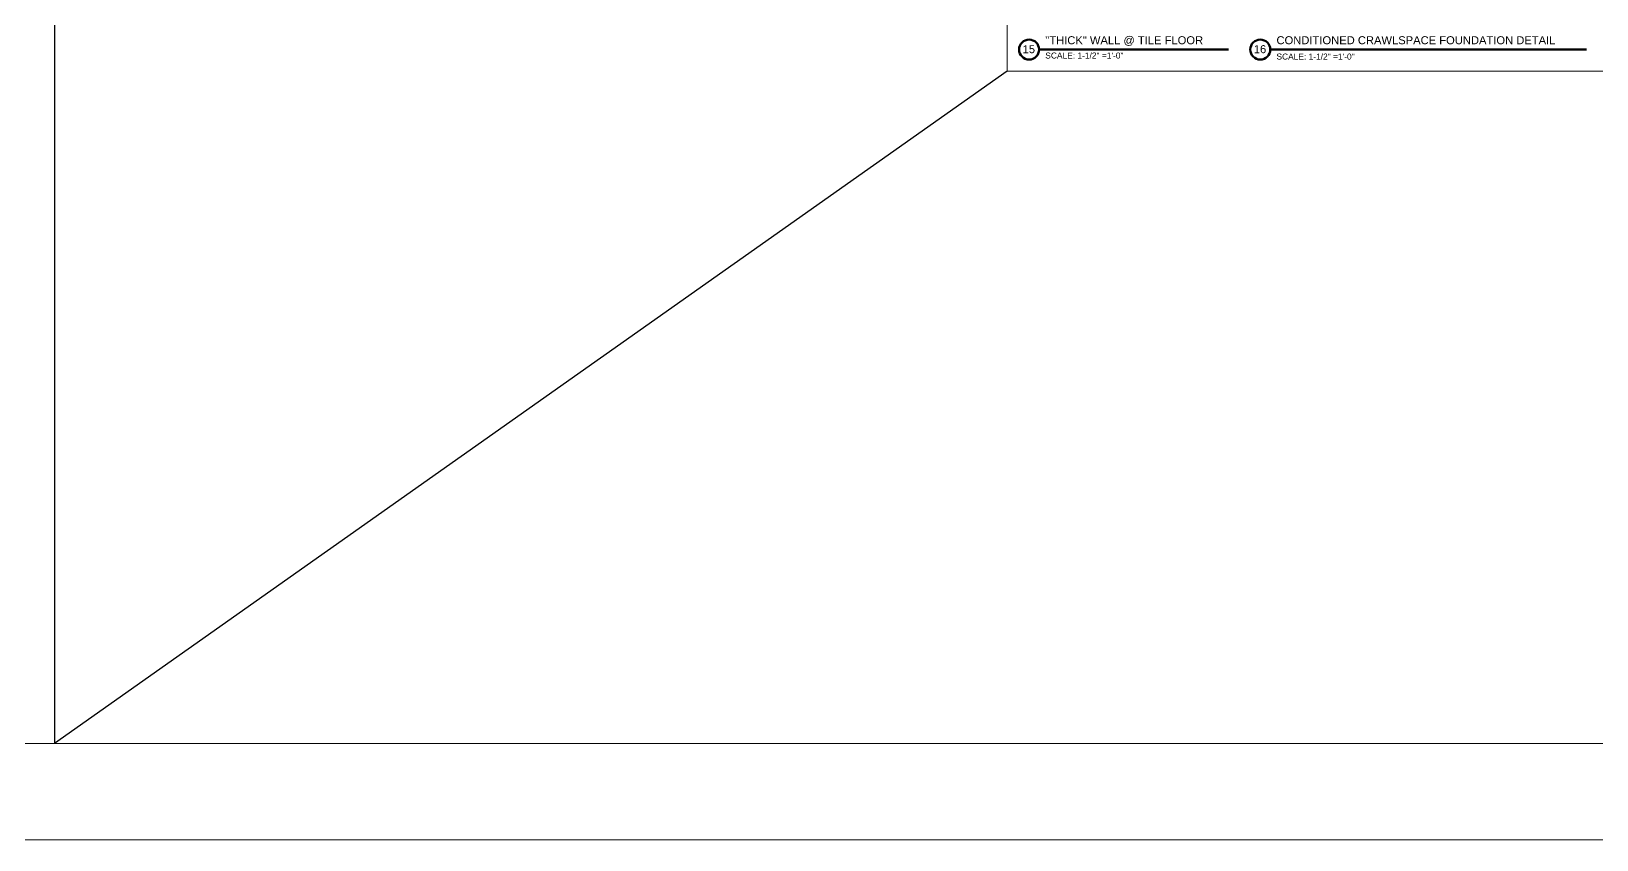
# Model space of a CAD drawing. Header units: inches. Extents: x -4969 to 16721, y 2489 to 24693.
# Drawn here: x 1221.1 to 1416.7, y 3602.5 to 3703.5 of the extents above; entities that cross this region are included whole.
import ezdxf

# ---------------------------------------------------------------- set-up
doc = ezdxf.new("R2010")
doc.units = ezdxf.units.IN
doc.header["$MEASUREMENT"] = 0
doc.layers.get('0').update_dxf_attribs({"lineweight": 5})
doc.layers.add('0-NPLT', color=1, linetype='Continuous', plot=False)
doc.layers.add('5', color=4, linetype='Continuous', lineweight=50)
doc.layers.add('TB-11x17', color=7, linetype='Continuous', lineweight=100)
doc.styles.get("Standard").update_dxf_attribs({"font": 'Arial.ttf'})

# ---------------------------------------------------------------- blocks, each defined once
blk = doc.blocks.new('BORDER 11X17')
at = {"layer": '0-NPLT', "lineweight": 9, "ltscale": 0.1}
blk.add_lwpolyline([(29864.74, -10461.77), (29048.74, -10461.77), (29048.74, -10989.77), (29864.74, -10989.77), (29864.74, -10461.77)], dxfattribs=at)
blk.add_lwpolyline([(29792.74, -10473.77), (29078.74, -10473.77), (29078.74, -10977.77), (29792.74, -10977.77)], close=True, dxfattribs=at)

msp = doc.modelspace()

# ---------------------------------------------------------------- linework, layer by layer
at = {"layer": '0-NPLT', "ltscale": 0.25}
for p in [(1224.0000785, 4118.5008975), (1343.0000785, 3698.5008975)]:
    msp.add_line(p, (1224.0000785, 3614.5008975), dxfattribs=at)
at = {"layer": '0-NPLT', "lineweight": 9, "ltscale": 0.1}
msp.add_lwpolyline([(1416.7914326, 3782.5008975), (1343.0000785, 3782.5008975), (1343.0000785, 3698.5008975), (1462.0000785, 3698.5008975), (1462.0000785, 3740.5008975)], dxfattribs=at)
at = {"layer": '5', "ltscale": 0.1}
for p, q in [((1346.9969923, 3701.215675), (1370.6716041, 3701.215675)), ((1375.8791144, 3701.215675), (1415.4001917, 3701.215675))]:
    msp.add_line(p, q, dxfattribs=at)
for centre in [(1345.7469923, 3701.215675), (1374.6291144, 3701.215675)]:
    msp.add_circle(centre, 1.25, dxfattribs=at)

# ---------------------------------------------------------------- block references
at = {"ltscale": 0.1}
msp.add_blockref('BORDER 11X17', (-28211.7391542, 14592.2729885), dxfattribs=at)

# ---------------------------------------------------------------- texts
at = {"ltscale": 0.1, "char_height": 1}
for s, insert, width, attachment_point in [('{"THICK" WALL @ TILE FLOOR}', (1347.7719668, 3702.8817006), 78.053664802, 1), ('CONDITIONED CRAWLSPACE FOUNDATION DETAIL', (1376.6540889, 3702.8817006), 78.053664802, 1), ('15', (1345.7125536, 3701.2586362), 2.787644522, 5), ('16', (1374.5946757, 3701.2586362), 2.787644522, 5)]:
    msp.add_mtext(s, dxfattribs=dict(at, insert=insert, width=width, attachment_point=attachment_point))
at = {"layer": 'TB-11x17', "ltscale": 0.5, "char_height": 0.75, "width": 12.179363326, "attachment_point": 1}
for insert in [(1347.7667245, 3700.8473711), (1376.6488466, 3700.7193138)]:
    msp.add_mtext('{SCALE: 1-1/2" =1\'-0"}', dxfattribs=dict(at, insert=insert))

doc.saveas('drawing.dxf')
